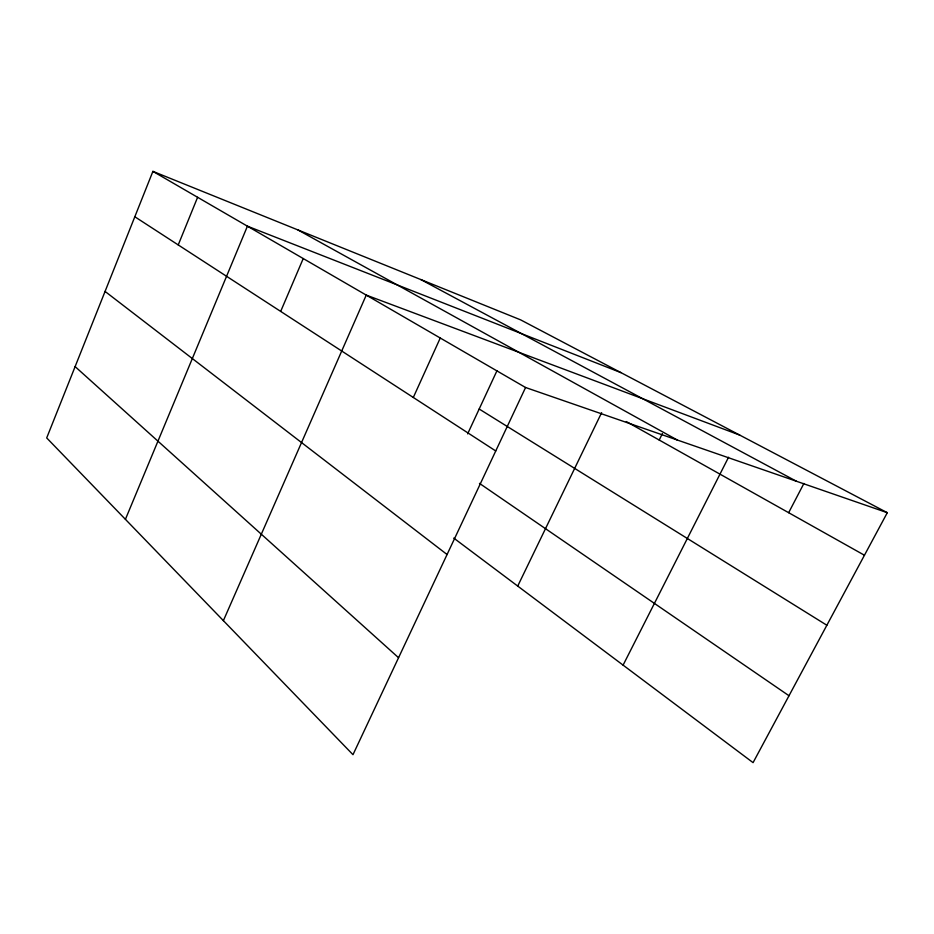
<?xml version="1.0" encoding="UTF-8"?>
<svg xmlns="http://www.w3.org/2000/svg" width="934" height="934" viewBox="0 0 934 934"><rect width="100%" height="100%" fill="white"/><g stroke="black" fill="none" stroke-linecap="round" stroke-linejoin="round"><path stroke-width="1.4" d="M887.3 512.696L520.588 319.848L152.907 171.366L46.7 437.929L352.982 754.684L525.573 387.505L887.3 512.696L753.073 762.634L453.749 538.089M178.231 244.93L197.611 197.284M125.413 519.339L247.417 226.18L620.982 372.643M280.679 311.407L303.235 258.555M223.378 620.655L366.256 295.097L739.775 435.116M413.307 397.475L440.253 338.026M467.642 433.866L496.993 370.67M517.716 586.085L601.624 412.665M659.206 440.042L662.404 433.574M623.095 665.136L728.555 457.24M788.658 512.696L803.917 483.438M420.802 279.546L796.387 481.232M297.923 229.927L677.313 440.019M626.294 421.561L864.452 555.24M152.907 171.366L525.573 387.505M479.189 409.022L826.859 625.243M134.823 216.758L495.744 450.97M479.469 483.368L788.996 695.737M105.075 291.431L447.071 554.516M75.117 366.607L398.561 657.734"/></g></svg>
